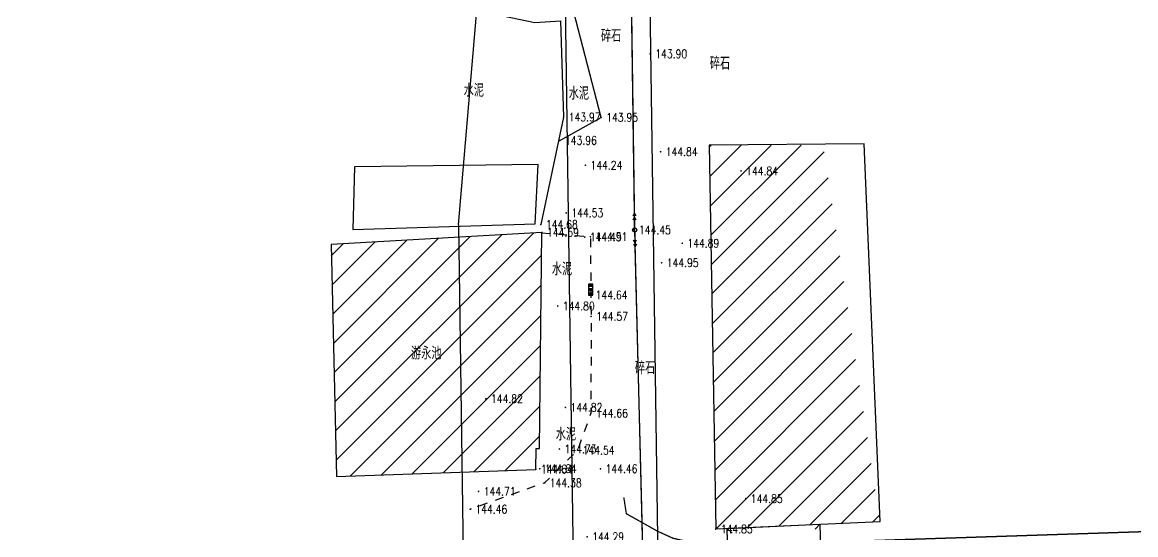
# Model space of a CAD drawing. Extents: x 529262 to 576451, y 2694391 to 2717535.
# Drawn here: x 564681 to 564812.6, y 2709392.4 to 2709453 of the extents above; entities that cross this region are included whole.
import ezdxf
from ezdxf.enums import TextEntityAlignment as Align
from ezdxf.xclip import XClip

# ---------------------------------------------------------------- set-up
doc = ezdxf.new("R2010")
doc.units = 0
doc.header["$XCLIPFRAME"] = 0
for name, pattern in [('ACAD_ISO12W100', [22, 12, -3, 0.5, -3, 0.5, -3]), ('X3', [5, 4, -1]), ('X6', [2, 1, -1])]:
    doc.linetypes.add(name, pattern=pattern)
doc.layers.add('ASSIST', color=7, linetype='Continuous', plot=False)
for name, color, linetype in [('DLDW', 8, 'Continuous'), ('DLSS', 4, 'Continuous'), ('GCD', 8, 'Continuous'), ('GXYZ', 8, 'Continuous'), ('JMD', 8, 'Continuous'), ('PP-COM', 7, 'Continuous'), ('RD-中线', 40, 'Continuous'), ('RD-红线', 7, 'Continuous'), ('ZBTZ', 8, 'Continuous')]:
    doc.layers.add(name, color=color, linetype=linetype)
doc.layers.add('SXSS', color=5, linetype='Continuous', lineweight=0)
doc.layers.add('控制界线1', color=30, linetype='ACAD_ISO12W100', lineweight=35)
doc.styles.add('HZ', font='rs.shx', dxfattribs={"width": 0.8, "bigfont": 'hztxt.shx'})
doc.linetypes.add('1161', pattern='A,0,[149,AAA.SHX,S=0.15,R=0,X=0,Y=0],-1.6', length=1.6)
doc.linetypes.add('447', pattern='A,8,-1,[148,AAA.SHX,S=1,R=0,X=0,Y=0],-1', length=10)
pattern_1 = [(45, (0, 0), (-1.767766953, 1.767766953), [])]

# ---------------------------------------------------------------- blocks, each defined once
blk = doc.blocks.new('A$C19FD0107')
at = {"layer": 'RD-中线', "color": 8, "linetype": 'Continuous', "flags": 128}
blk.add_lwpolyline([(-6304.35, 15846.46), (-6276.37, 15793.41, -0.118286), (-6262.53, 15739.16), (-6247.44, 14688.77)], format="xyb", dxfattribs=at)
at = {"layer": 'RD-红线', "color": 8, "linetype": 'Continuous', "flags": 128}
for points in [[(-6244.92, 15209.49), (-6244.78, 15199.64), (-6241.85, 14995.97), (-6241.8, 14992.28)], [(-6265.46, 15038.45), (-6262.89, 15068.49)], [(-6265.46, 15038.45), (-6264.75, 14988.45)]]:
    blk.add_lwpolyline(points, dxfattribs=at)
blk = doc.blocks.new('gc054')
at = {"color": 8}
for points in [[(-0.5, 0), (0, 0), (0.5, 0), (0.5, 2.6), (-0.5, 2.6), (-0.5, 0)], [(-0.5, 2.08), (0.5, 2.08)], [(-0.5, 1.56), (0.5, 1.56)], [(-0.5, 1.04), (0.5, 1.04)], [(-0.5, 0.52), (0.5, 0.52)]]:
    blk.add_lwpolyline(points, dxfattribs=at)
at = {"color": 8, "linetype": 'Continuous'}
for points in [[(0.5, 2.08), (0.5, 2.6), (-0.5, 2.6)], [(-0.5, 2.6), (-0.5, 2.08), (0.5, 2.08)], [(-0.5, 1.56), (-0.5, 1.04), (0.5, 1.04)], [(0.5, 1.56), (-0.5, 1.56), (0.5, 1.04)], [(0.5, 0), (0.5, 0.52), (-0.5, 0.52)], [(-0.5, 0.52), (0, 0), (0.5, 0)], [(-0.5, 0.52), (-0.5, 0), (0, 0)]]:
    blk.add_solid(points, dxfattribs=at)
blk = doc.blocks.new('GC200')
at = {"linetype": 'Continuous', "const_width": 0.2, "flags": 128}
blk.add_lwpolyline([(-0.1, 0, 1), (0.1, 0, 1)], format="xyb", close=True, dxfattribs=at)
blk = doc.blocks.new('gc013a')
at = {"linetype": 'Continuous'}
blk.add_line((0.5, 0), (4, 0), dxfattribs=at)
at = {"linetype": 'Continuous', "flags": 128}
for points in [[(2.31, -0.4), (3, 0), (2.31, 0.4)], [(3.31, -0.4), (4, 0), (3.31, 0.4)]]:
    blk.add_lwpolyline(points, dxfattribs=at)
blk = doc.blocks.new('gc170')
at = {"color": 8, "linetype": 'Continuous'}
blk.add_circle((0, 0), 0.5, dxfattribs=at)

msp = doc.modelspace()

# ---------------------------------------------------------------- hatches: boundary and pattern name
at = {"linetype": 'Continuous'}
h = msp.add_hatch(dxfattribs=at)
h.set_pattern_fill('ANSI31', color=8, scale=20, style=0)
h.set_pattern_definition(pattern_1)
h.paths.add_polyline_path([(564775.657, 2709438.509), (564762.194, 2709438.505), (564762.962, 2709393.106), (564782.366, 2709394)])
h = msp.add_hatch(dxfattribs=at)
h.set_pattern_fill('ANSI31', color=8, scale=20, style=0)
h.set_pattern_definition(pattern_1)
h.paths.add_polyline_path([(564718.139, 2709399.295), (564741.708, 2709400.154), (564741.736, 2709402.618), (564742.119, 2709402.618), (564742.379, 2709428.183), (564717.486, 2709426.746)])

# ---------------------------------------------------------------- linework, layer by layer
at = {"layer": 'ASSIST', "linetype": 'Continuous', "elevation": 24.553, "flags": 128}
msp.add_lwpolyline([(564754.771, 2709373.22), (564753.37, 2709428.462), (564752.671, 2709479.539), (564751.864, 2709529.133), (564750.702, 2709593.456), (564750.73, 2709596.38)], dxfattribs=at)
msp.add_lwpolyline([(564754.771, 2709373.22), (564753.37, 2709428.462), (564752.671, 2709479.539), (564751.864, 2709529.133), (564750.702, 2709593.456), (564750.73, 2709596.38)], dxfattribs=at)
at = {"layer": 'DLSS', "linetype": 'X6', "elevation": 24.553, "flags": 128}
msp.add_lwpolyline([(564742.364, 2709428.112), (564748.134, 2709427.662), (564748.217, 2709418.249), (564748.201, 2709406.792), (564746.62, 2709402.419), (564742.732, 2709398.562), (564733.942, 2709395.447)], dxfattribs=at)
at = {"layer": 'DLSS', "linetype": 'X3', "const_width": 0.15, "elevation": 24.553, "flags": 128}
msp.add_lwpolyline([(564752.084, 2709396.858), (564752.384, 2709394.914), (564756.05, 2709392.857), (564757.911, 2709392.011), (564759.134, 2709391.729), (564766.248, 2709388.858), (564770.948, 2709385.145)], dxfattribs=at)
at = {"layer": 'GXYZ', "linetype": 'Continuous'}
for p, q in [((564753.342, 2709430.462, 24.553), (564752.699, 2709477.539, 24.553)), ((564754.72, 2709375.22, 24.553), (564753.42, 2709426.462, 24.553))]:
    msp.add_line(p, q, dxfattribs=at)
at = {"layer": 'JMD', "linetype": 'Continuous'}
for p, q in [((564764.316, 2709393.168), (564764.903, 2709392.624)), ((564775.246, 2709393.672), (564774.702, 2709393.085))]:
    msp.add_line(p, q, dxfattribs=at)
at = {"layer": 'JMD', "linetype": '447', "elevation": 24.553, "flags": 128}
msp.add_lwpolyline([(564728.091, 2709460.787), (564730.991, 2709455.223), (564741.56, 2709452.999), (564744.598, 2709453.196), (564744.974, 2709441.817), (564742.274, 2709429.118)], dxfattribs=at)
at = {"layer": 'JMD', "linetype": 'Continuous', "elevation": 24.553, "flags": 128}
for points in [[(564780.513, 2709438.666), (564762.194, 2709438.505), (564762.962, 2709393.106), (564782.366, 2709394)], [(564720.073, 2709428.529), (564741.59, 2709429.198), (564741.967, 2709436.202), (564720.252, 2709435.93)], [(564718.139, 2709399.295), (564741.708, 2709400.154), (564741.736, 2709402.618), (564742.119, 2709402.618), (564742.379, 2709428.183), (564717.486, 2709426.746)]]:
    msp.add_lwpolyline(points, close=True, dxfattribs=at)
at = {"layer": 'JMD', "linetype": 'Continuous', "flags": 128}
msp.add_lwpolyline([(564764.4, 2709390.211), (564764.316, 2709393.168), (564775.246, 2709393.672), (564775.33, 2709390.715)], close=True, dxfattribs=at)
at = {"layer": 'ZBTZ', "linetype": '1161', "elevation": 24.553, "flags": 128}
msp.add_lwpolyline([(564744.527, 2709439.048), (564749.4, 2709441.779), (564746.166, 2709454.217), (564745.382, 2709459.899), (564744.385, 2709471.896), (564744.11, 2709479.182), (564742.226, 2709495.614), (564740.612, 2709496.526), (564727.069, 2709495.87), (564722.685, 2709508.146)], dxfattribs=at)
at = {"layer": '控制界线1', "color": 252, "linetype": 'Continuous', "flags": 128}
msp.add_lwpolyline([(564395.261, 2709379.068), (565147.729, 2709403.763), (565152.04, 2709340.742), (564393.606, 2709312.51)], close=True, dxfattribs=at)

# ---------------------------------------------------------------- block references
at = {"layer": 'DLDW', "linetype": 'Continuous', "xscale": 0.5, "yscale": 0.5}
msp.add_blockref('gc054', (564748.157, 2709420.773, 144.643), dxfattribs=at)
at = {"layer": 'GCD', "linetype": 'Continuous'}
ref = msp.add_blockref('GC200', (564755.207, 2709449.287, 143.903), dxfattribs=dict(at, xscale=0.5, yscale=0.5, zscale=0.5))
ref.add_attrib('height', '143.90', dxfattribs={"linetype": 'Continuous', "height": 1, "style": 'HZ', "width": 0.8}).set_placement((564755.807, 2709449.287, 143.903), align=Align.MIDDLE_LEFT)
ref = msp.add_blockref('GC200', (564744.974, 2709441.817, 143.971), dxfattribs=dict(at, xscale=0.5, yscale=0.5, zscale=0.5))
ref.add_attrib('height', '143.97', dxfattribs={"linetype": 'Continuous', "height": 1, "style": 'HZ', "width": 0.8}).set_placement((564745.574, 2709441.817, 143.971), align=Align.MIDDLE_LEFT)
ref = msp.add_blockref('GC200', (564749.4, 2709441.779, 143.95), dxfattribs=dict(at, xscale=0.5, yscale=0.5, zscale=0.5))
ref.add_attrib('height', '143.95', dxfattribs={"linetype": 'Continuous', "height": 1, "style": 'HZ', "width": 0.8}).set_placement((564750, 2709441.779, 143.95), align=Align.MIDDLE_LEFT)
ref = msp.add_blockref('GC200', (564744.527, 2709439.048, 143.957), dxfattribs=dict(at, xscale=0.5, yscale=0.5, zscale=0.5))
ref.add_attrib('height', '143.96', dxfattribs={"linetype": 'Continuous', "height": 1, "style": 'HZ', "width": 0.8}).set_placement((564745.127, 2709439.048, 143.957), align=Align.MIDDLE_LEFT)
ref = msp.add_blockref('GC200', (564756.437, 2709437.717, 144.836), dxfattribs=dict(at, xscale=0.5, yscale=0.5, zscale=0.5))
ref.add_attrib('height', '144.84', dxfattribs={"linetype": 'Continuous', "height": 1, "style": 'HZ', "width": 0.8}).set_placement((564757.037, 2709437.717, 144.836), align=Align.MIDDLE_LEFT)
ref = msp.add_blockref('GC200', (564747.545, 2709436.12, 144.239), dxfattribs=dict(at, xscale=0.5, yscale=0.5, zscale=0.5))
ref.add_attrib('height', '144.24', dxfattribs={"linetype": 'Continuous', "height": 1, "style": 'HZ', "width": 0.8}).set_placement((564748.145, 2709436.12, 144.239), align=Align.MIDDLE_LEFT)
ref = msp.add_blockref('GC200', (564765.94, 2709435.446, 144.836), dxfattribs=dict(at, xscale=0.5, yscale=0.5, zscale=0.5))
ref.add_attrib('height', '144.84', dxfattribs={"linetype": 'Continuous', "height": 1, "style": 'HZ', "width": 0.8}).set_placement((564766.54, 2709435.446, 144.836), align=Align.MIDDLE_LEFT)
ref = msp.add_blockref('GC200', (564745.286, 2709430.485, 144.527), dxfattribs=dict(at, xscale=0.5, yscale=0.5, zscale=0.5))
ref.add_attrib('height', '144.53', dxfattribs={"linetype": 'Continuous', "height": 1, "style": 'HZ', "width": 0.8}).set_placement((564745.886, 2709430.485, 144.527), align=Align.MIDDLE_LEFT)
ref = msp.add_blockref('GC200', (564742.274, 2709429.118, 144.676), dxfattribs=dict(at, xscale=0.5, yscale=0.5, zscale=0.5))
ref.add_attrib('height', '144.68', dxfattribs={"linetype": 'Continuous', "height": 1, "style": 'HZ', "width": 0.8}).set_placement((564742.874, 2709429.118, 144.676), align=Align.MIDDLE_LEFT)
ref = msp.add_blockref('GC200', (564742.411, 2709428.176, 144.594), dxfattribs=dict(at, xscale=0.5, yscale=0.5, zscale=0.5))
ref.add_attrib('height', '144.59', dxfattribs={"linetype": 'Continuous', "height": 1, "style": 'HZ', "width": 0.8}).set_placement((564743.011, 2709428.176, 144.594), align=Align.MIDDLE_LEFT)
ref = msp.add_blockref('GC200', (564747.469, 2709427.622, 144.493), dxfattribs=dict(at, xscale=0.5, yscale=0.5, zscale=0.5))
ref.add_attrib('height', '144.49', dxfattribs={"linetype": 'Continuous', "height": 1, "style": 'HZ', "width": 0.8}).set_placement((564748.069, 2709427.622, 144.493), align=Align.MIDDLE_LEFT)
ref = msp.add_blockref('GC200', (564748.134, 2709427.662, 144.505), dxfattribs=dict(at, xscale=0.5, yscale=0.5, zscale=0.5))
ref.add_attrib('height', '144.51', dxfattribs={"linetype": 'Continuous', "height": 1, "style": 'HZ', "width": 0.8}).set_placement((564748.734, 2709427.662, 144.505), align=Align.MIDDLE_LEFT)
ref = msp.add_blockref('GC200', (564753.276, 2709428.471, 144.454), dxfattribs=dict(at, xscale=0.5, yscale=0.5, zscale=0.5))
ref.add_attrib('height', '144.45', dxfattribs={"linetype": 'Continuous', "height": 1, "style": 'HZ', "width": 0.8}).set_placement((564753.876, 2709428.471, 144.454), align=Align.MIDDLE_LEFT)
ref = msp.add_blockref('GC200', (564758.998, 2709426.896, 144.893), dxfattribs=dict(at, xscale=0.5, yscale=0.5, zscale=0.5))
ref.add_attrib('height', '144.89', dxfattribs={"linetype": 'Continuous', "height": 1, "style": 'HZ', "width": 0.8}).set_placement((564759.598, 2709426.896, 144.893), align=Align.MIDDLE_LEFT)
ref = msp.add_blockref('GC200', (564756.559, 2709424.589, 144.954), dxfattribs=dict(at, xscale=0.5, yscale=0.5, zscale=0.5))
ref.add_attrib('height', '144.95', dxfattribs={"linetype": 'Continuous', "height": 1, "style": 'HZ', "width": 0.8}).set_placement((564757.159, 2709424.589, 144.954), align=Align.MIDDLE_LEFT)
ref = msp.add_blockref('GC200', (564748.157, 2709420.773, 144.643), dxfattribs=dict(at, xscale=0.5, yscale=0.5, zscale=0.5))
ref.add_attrib('height', '144.64', dxfattribs={"linetype": 'Continuous', "height": 1, "style": 'HZ', "width": 0.8}).set_placement((564748.757, 2709420.773, 144.643), align=Align.MIDDLE_LEFT)
ref = msp.add_blockref('GC200', (564744.278, 2709419.474, 144.802), dxfattribs=dict(at, xscale=0.5, yscale=0.5, zscale=0.5))
ref.add_attrib('height', '144.80', dxfattribs={"linetype": 'Continuous', "height": 1, "style": 'HZ', "width": 0.8}).set_placement((564744.878, 2709419.474, 144.802), align=Align.MIDDLE_LEFT)
ref = msp.add_blockref('GC200', (564748.217, 2709418.249, 144.566), dxfattribs=dict(at, xscale=0.5, yscale=0.5, zscale=0.5))
ref.add_attrib('height', '144.57', dxfattribs={"linetype": 'Continuous', "height": 1, "style": 'HZ', "width": 0.8}).set_placement((564748.817, 2709418.249, 144.566), align=Align.MIDDLE_LEFT)
ref = msp.add_blockref('GC200', (564735.788, 2709408.505, 144.823), dxfattribs=dict(at, xscale=0.5, yscale=0.5, zscale=0.5))
ref.add_attrib('height', '144.82', dxfattribs={"linetype": 'Continuous', "height": 1, "style": 'HZ', "width": 0.8}).set_placement((564736.388, 2709408.505, 144.823), align=Align.MIDDLE_LEFT)
ref = msp.add_blockref('GC200', (564745.182, 2709407.488, 144.823), dxfattribs=dict(at, xscale=0.5, yscale=0.5, zscale=0.5))
ref.add_attrib('height', '144.82', dxfattribs={"linetype": 'Continuous', "height": 1, "style": 'HZ', "width": 0.8}).set_placement((564745.782, 2709407.488, 144.823), align=Align.MIDDLE_LEFT)
ref = msp.add_blockref('GC200', (564748.201, 2709406.792, 144.661), dxfattribs=dict(at, xscale=0.5, yscale=0.5, zscale=0.5))
ref.add_attrib('height', '144.66', dxfattribs={"linetype": 'Continuous', "height": 1, "style": 'HZ', "width": 0.8}).set_placement((564748.801, 2709406.792, 144.661), align=Align.MIDDLE_LEFT)
ref = msp.add_blockref('GC200', (564744.483, 2709402.566, 144.732), dxfattribs=dict(at, xscale=0.5, yscale=0.5, zscale=0.5))
ref.add_attrib('height', '144.73', dxfattribs={"linetype": 'Continuous', "height": 1, "style": 'HZ', "width": 0.8}).set_placement((564745.083, 2709402.566, 144.732), align=Align.MIDDLE_LEFT)
ref = msp.add_blockref('GC200', (564746.62, 2709402.419, 144.539), dxfattribs=dict(at, xscale=0.5, yscale=0.5, zscale=0.5))
ref.add_attrib('height', '144.54', dxfattribs={"linetype": 'Continuous', "height": 1, "style": 'HZ', "width": 0.8}).set_placement((564747.22, 2709402.419, 144.539), align=Align.MIDDLE_LEFT)
ref = msp.add_blockref('GC200', (564741.681, 2709400.183, 144.635), dxfattribs=dict(at, xscale=0.5, yscale=0.5, zscale=0.5))
ref.add_attrib('height', '144.64', dxfattribs={"linetype": 'Continuous', "height": 1, "style": 'HZ', "width": 0.8}).set_placement((564742.281, 2709400.183, 144.635), align=Align.MIDDLE_LEFT)
ref = msp.add_blockref('GC200', (564742.144, 2709400.237, 144.641), dxfattribs=dict(at, xscale=0.5, yscale=0.5, zscale=0.5))
ref.add_attrib('height', '144.64', dxfattribs={"linetype": 'Continuous', "height": 1, "style": 'HZ', "width": 0.8}).set_placement((564742.744, 2709400.237, 144.641), align=Align.MIDDLE_LEFT)
ref = msp.add_blockref('GC200', (564749.332, 2709400.223, 144.455), dxfattribs=dict(at, xscale=0.5, yscale=0.5, zscale=0.5))
ref.add_attrib('height', '144.46', dxfattribs={"linetype": 'Continuous', "height": 1, "style": 'HZ', "width": 0.8}).set_placement((564749.932, 2709400.223, 144.455), align=Align.MIDDLE_LEFT)
ref = msp.add_blockref('GC200', (564734.93, 2709397.555, 144.71), dxfattribs=dict(at, xscale=0.5, yscale=0.5, zscale=0.5))
ref.add_attrib('height', '144.71', dxfattribs={"linetype": 'Continuous', "height": 1, "style": 'HZ', "width": 0.8}).set_placement((564735.53, 2709397.555, 144.71), align=Align.MIDDLE_LEFT)
ref = msp.add_blockref('GC200', (564742.732, 2709398.562, 144.382), dxfattribs=dict(at, xscale=0.5, yscale=0.5, zscale=0.5))
ref.add_attrib('height', '144.38', dxfattribs={"linetype": 'Continuous', "height": 1, "style": 'HZ', "width": 0.8}).set_placement((564743.332, 2709398.562, 144.382), align=Align.MIDDLE_LEFT)
ref = msp.add_blockref('GC200', (564766.494, 2709396.693, 144.846), dxfattribs=dict(at, xscale=0.5, yscale=0.5, zscale=0.5))
ref.add_attrib('height', '144.85', dxfattribs={"linetype": 'Continuous', "height": 1, "style": 'HZ', "width": 0.8}).set_placement((564767.094, 2709396.693, 144.846), align=Align.MIDDLE_LEFT)
ref = msp.add_blockref('GC200', (564733.942, 2709395.447, 144.463), dxfattribs=dict(at, xscale=0.5, yscale=0.5, zscale=0.5))
ref.add_attrib('height', '144.46', dxfattribs={"linetype": 'Continuous', "height": 1, "style": 'HZ', "width": 0.8}).set_placement((564734.542, 2709395.447, 144.463), align=Align.MIDDLE_LEFT)
ref = msp.add_blockref('GC200', (564747.747, 2709392.181, 144.293), dxfattribs=dict(at, xscale=0.5, yscale=0.5, zscale=0.5))
ref.add_attrib('height', '144.29', dxfattribs={"linetype": 'Continuous', "height": 1, "style": 'HZ', "width": 0.8}).set_placement((564748.347, 2709392.181, 144.293), align=Align.MIDDLE_LEFT)
ref = msp.add_blockref('GC200', (564762.952, 2709393.101, 144.846), dxfattribs=dict(at, xscale=0.5, yscale=0.5, zscale=0.5))
ref.add_attrib('height', '144.85', dxfattribs={"linetype": 'Continuous', "height": 1, "style": 'HZ', "width": 0.8}).set_placement((564763.552, 2709393.101, 144.846), align=Align.MIDDLE_LEFT)
at = {"layer": 'GXYZ', "linetype": 'Continuous'}
for xscale, yscale, rotation in [(0.500000000094207, 0.500000000094207, 90.78323052580149), (0.5000000000043917, 0.5000000000043917, 271.4533553948646)]:
    msp.add_blockref('gc013a', (564753.37, 2709428.462, 24.553), dxfattribs=dict(at, xscale=xscale, yscale=yscale, rotation=rotation))
at = {"layer": 'GXYZ', "linetype": 'Continuous', "xscale": 0.5, "yscale": 0.5}
msp.add_blockref('gc170', (564753.37, 2709428.462, 24.553), dxfattribs=at)
at = {"layer": 'PP-COM'}
ref = msp.add_blockref('A$C19FD0107', (570997.993, 2694390.603), dxfattribs=at)
XClip(ref).set_block_clipping_path([(-9366.4383134884, 14428.6043910822), (-3328.4480743363, 17452.7484863754)])

# ---------------------------------------------------------------- texts
at = {"layer": 'DLSS', "color": 8, "linetype": 'Continuous', "style": 'HZ', "width": 0.8}
for p in [(564734.36, 2709445.052, 24.553), (564746.776, 2709444.693, 24.553), (564744.776, 2709423.921, 24.553), (564745.246, 2709404.384, 24.553)]:
    msp.add_text('水泥', height=1.5, dxfattribs=at).set_placement(p, align=Align.MIDDLE)
at = {"layer": 'SXSS', "color": 8, "linetype": 'Continuous', "style": 'HZ', "width": 0.8}
for s, p in [('碎石', (564750.588, 2709451.506, 24.553)), ('碎石', (564763.45, 2709448.251, 24.553)), ('游永池', (564728.735, 2709413.976, 24.553)), ('碎石', (564754.599, 2709412.242, 24.553))]:
    msp.add_text(s, height=1.5, dxfattribs=at).set_placement(p, align=Align.MIDDLE)

doc.saveas('drawing.dxf')
